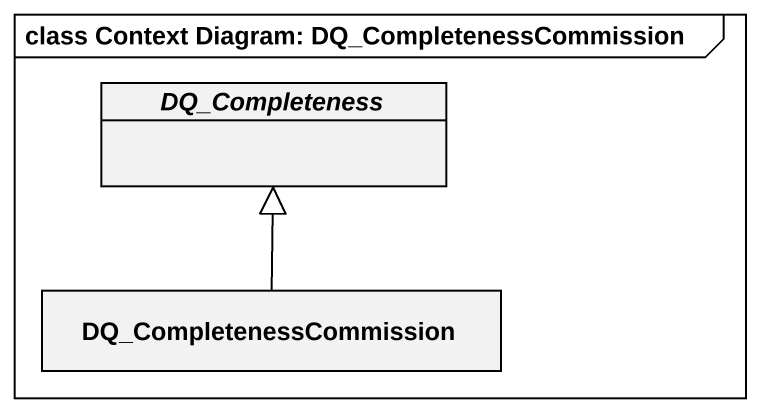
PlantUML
@startuml
mainframe class Context Diagram: DQ_CompletenessCommission
hide circle
hide empty members
abstract class DQ_Completeness
class DQ_CompletenessCommission
DQ_CompletenessCommission -up-|> DQ_Completeness
@enduml
